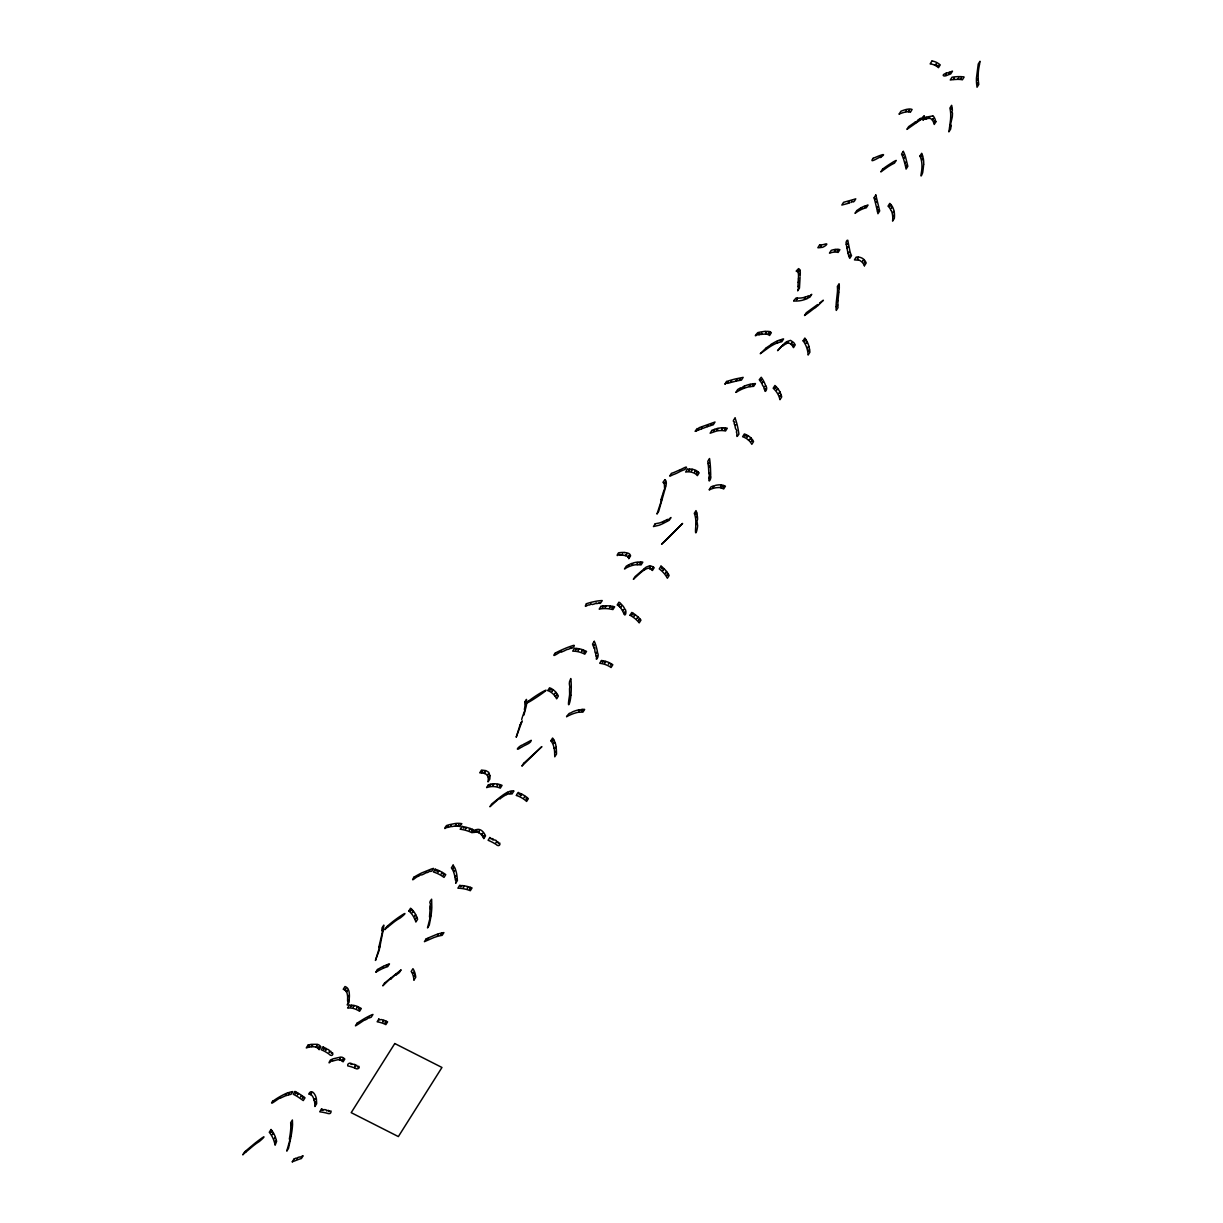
<?xml version="1.0" encoding="UTF-8"?>
<svg xmlns="http://www.w3.org/2000/svg" width="1223" height="1223" viewBox="0 0 1223 1223"><rect width="100%" height="100%" fill="white"/><g stroke="black" fill="none" stroke-linecap="round" stroke-linejoin="round"><path stroke-width="1.5" d="M526.761 701.712L526.731 702.522M949.537 127.605L950.546 119.655A62.067 56.289 -23.7 0 0 950.653 117.943L950.714 116.2A39.64 35.956 -23.7 0 0 949.919 108.083L951.616 105.331A33.724 30.59 -23.7 0 1 952.06 107.532C949.705 111.874 952.442 106.416 952.274 109.214A39.411 35.742 -23.7 0 1 952.365 110.238C951.035 114.381 952.977 110.406 952.396 115.176A62.067 56.289 -23.7 0 1 952.289 116.888L950.118 126.336L951.204 125.266L950.623 129.103L948.88 131.87L949.491 127.849M695.734 526.242L695.826 522.343A43.187 39.167 -23.7 0 0 695.642 518.705L695.276 516.534A19.171 17.397 -23.7 0 0 694.267 513.385L696.009 510.633A18.07 16.388 -23.7 0 1 696.682 512.468L695.597 514.195L696.82 512.911A23.298 21.143 -23.7 0 1 697.248 514.959L696.223 517.512L697.4 516.289A42.102 38.188 -23.7 0 1 697.553 519.271L696.346 524.422L697.492 523.261M695.688 527.281C694.649 540.719 698.44 525.722 697.446 524.514M798.42 278.768L798.359 279.731M798.42 278.691L798.512 276.138A25.973 23.558 -23.7 0 0 798.512 275.297L799.659 273.463L798.481 274.671A9.387 8.515 -23.7 0 0 798.267 273.233L798.787 270.512L797.518 271.888A3.44 3.119 -23.7 0 0 796.158 271.124L798.573 268.617A3.103 2.813 -23.7 0 1 799.674 269.687L799.934 270.252M800.163 276.016L800.27 273.371A14.63 13.27 -23.7 0 0 800.01 270.237M798.222 281.978L798.329 280.113M800.071 277.346L799.46 288.093L797.717 290.86L799.062 285.815L797.931 286.962L798.16 282.926L799.338 281.061L798.206 282.207M570.896 695.168C570.484 702.965 567.013 710.853 569.184 697.676C569.872 693.38 569.566 694.939 569.536 688.809C570.728 685.476 567.61 684.513 570.789 678.536L570.942 679.82A94.568 85.778 -23.7 0 1 570.881 695.168M979.516 64.467L979.99 61.288L978.247 64.055L976.458 77.997A52.849 47.926 -23.7 0 0 976.581 83.516L977.039 87.23L978.782 84.463L978.553 82.874L977.36 84.112L978.476 82.323L978.217 79.082L977.055 80.29L978.186 78.471A53.292 48.339 -23.7 0 1 978.201 75.23C978.217 70.873 978.935 67.387 979.455 64.758M291.166 1135.984L288.506 1148.366L286.763 1151.118L290.432 1138.078L289.362 1139.133L290.08 1134.745A83.424 75.673 -23.7 0 0 290.768 1128.416L290.784 1128.08A47.468 43.05 -23.7 0 0 290.829 1126.016L291.991 1124.197L290.829 1125.389A28.557 25.897 -23.7 0 0 290.646 1122.76L292.389 1119.993L292.557 1124.503A96.265 87.322 -23.7 0 1 291.105 1135.968M378.916 946.847L382.875 930.091L381.821 930.779A51.442 46.657 -23.7 0 0 382.05 927.86L383.793 925.092A52.91 47.987 -23.7 0 1 383.533 928.288L379.176 950.317L375.446 960.437L379.849 946.312L378.824 947.259M522.466 716.8L525.233 709.187L524.361 709.462A33.464 30.346 -23.7 0 0 525.019 705.243L526.165 703.393L525.003 704.081A8.118 7.369 -23.7 0 0 524.698 702.17M522.267 717.488L521.671 719.521M523.918 715.058L526.043 706.94A36.812 33.388 -23.7 0 0 526.777 702.522M662.774 493.725L665.48 486.219L664.395 487.289A12.887 11.695 -23.7 0 0 664.548 485.776M664.425 491.294L665.74 486.509A21.724 19.706 -23.7 0 0 666.352 482.764M661.001 499.733L662.377 495.07M664.12 492.303L658.708 511.29L656.965 514.057L661.949 498.908L660.97 499.81M522.206 720.836L516.198 737.255L520.05 724.949M520.081 724.842L521.64 721.967L520.677 722.854M272.76 1101.052C267.791 1107.625 280.403 1096.557 280.22 1098.269A49.807 45.175 -23.7 0 1 284.913 1096.098C287.481 1092.338 284.179 1097.138 287.313 1095.227A25.362 23.008 -23.7 0 1 288.399 1094.906L289.484 1093.179L288.888 1094.784A17.733 16.082 -23.7 0 1 290.982 1094.356L292.74 1091.589A17.733 16.082 -23.7 0 0 290.692 1092.001L290.539 1092.032A25.607 23.222 -23.7 0 0 288.704 1092.582L288.093 1092.796M524.682 702.17L526.425 699.418A8.576 7.781 -23.7 0 1 526.731 701.712M697.553 430.389L698.669 428.616L698.104 430.175L701.161 428.983L702.277 427.224L701.696 428.784L707.001 426.827L708.117 425.069L707.536 426.644L710.471 425.65L711.572 423.907L710.976 425.482L713.269 424.778L715.012 422.011L698.883 427.79M931.88 61.15L930.137 63.917A12.75 11.573 -23.7 0 1 934.8 65.247M899.18 114.014L900.923 111.247A35.482 32.18 -23.7 0 1 906.61 109.351L908.689 109.061A6.788 6.146 -23.7 0 1 912.098 109.474L910.325 112.317A5.305 4.816 -23.7 0 0 908.781 111.859L909.423 110.162L908.399 111.813A8.882 8.057 -23.7 0 0 906.946 111.828C904.806 112.684 908.337 108.236 905.54 112.012A31.676 28.725 -23.7 0 0 899.211 114.075M346.292 991.685L347.546 990.34L346.491 992.021M484.339 773.44L485.011 771.713L484.002 773.333A12.964 11.756 -23.7 0 0 481.923 772.951L482.581 771.27L481.541 772.905A19.66 17.841 -23.7 0 0 479.752 772.844L481.495 770.077L485.99 770.643L488.772 772.355L489.919 775.703M678.123 472.613C679.698 471.574 682.189 470.442 684.788 469.556C689.94 464.083 681.945 469.235 679.56 469.999M934.999 65.323L936.298 63.886L935.305 65.476A18.192 16.495 -23.7 0 1 935.824 65.782C937.353 67.8 939.157 62.77 937.246 66.715A27.028 24.521 -23.7 0 1 938.469 67.678L940.212 64.911A26.371 23.925 -23.7 0 0 938.729 63.764L938.484 63.596A15.012 13.606 -23.7 0 0 931.911 60.997M484.339 773.456A7.048 6.39 -23.7 0 1 487.258 775.199L488.466 773.991L487.411 775.672A8.24 7.476 -23.7 0 1 488.115 778.042L489.322 776.957L488.206 779.54A26.493 24.032 -23.7 0 1 488.038 781.894L489.796 779.127A26.019 23.604 -23.7 0 0 489.949 776.636L489.919 775.825M628.026 557.031L629.05 555.395L627.781 556.771A5.014 4.54 -23.7 0 0 626.054 555.854L626.742 554.111L625.32 555.609M461.637 823.767L459.894 826.534A12.077 10.961 -23.7 0 0 458.243 826.228L458.9 824.547L457.861 826.198A18.131 16.449 -23.7 0 0 455.583 826.136L456.225 824.485L454.88 826.182A26.707 24.231 -23.7 0 0 452.999 826.366C449.636 827.925 452.418 823.369 450.263 826.84A44.089 39.992 -23.7 0 0 447.526 827.497C451.486 822.987 440.586 833.215 446.502 825.556A52.665 47.773 -23.7 0 1 449.911 824.562L454.742 823.599A19.002 17.229 -23.7 0 1 461.667 823.645M628.805 558.697L630.548 555.93M408.818 910.997L410.561 908.23A22.962 20.822 -23.7 0 1 411.738 909.285L410.699 910.906L411.983 909.53A24.261 21.999 -23.7 0 1 413.343 911.043L412.304 912.694L413.573 911.334A26.768 24.277 -23.7 0 1 415.637 914.514L414.582 916.18L415.82 914.865L416.798 916.975L415.728 918.687L416.951 917.388A35.161 31.89 -23.7 0 1 417.609 919.268L415.866 922.02A34.672 31.462 -23.7 0 0 415.071 919.788L414.582 918.656M460.352 829.27C463.624 821.673 463.104 831.548 464.144 826.824A37.714 34.213 -23.7 0 1 465.673 827.145L465.52 828.965L466.529 827.36L469.953 828.384L469.28 830.111L470.289 828.506L472.154 829.225L471.466 830.952L472.475 829.347L473.913 829.989L472.17 832.756L469.479 831.609A41.613 37.745 -23.7 0 0 460.368 829.225M547.812 690.582L549.555 687.815A15.975 14.477 -23.7 0 1 551.007 688.442L550.014 690.032L551.313 688.595A16.556 15.012 -23.7 0 1 552.995 689.619L551.97 691.224L553.27 689.818A18.284 16.587 -23.7 0 1 555.838 692.203L554.799 693.854L556.068 692.478L557.306 694.19L556.251 695.856L557.505 694.511A23.833 21.617 -23.7 0 1 558.361 696.07L556.618 698.837A22.687 20.577 -23.7 0 0 554.967 696.07L554.661 695.673M735.94 392.293L737.683 389.526A52.36 47.498 -23.7 0 1 740.542 387.905L740.007 389.403L743.446 386.499A36.736 33.327 -23.7 0 1 744.41 386.086L743.844 387.645L744.96 385.872A31.508 28.572 -23.7 0 1 750.005 384.312L749.409 385.918L750.479 384.205L753.062 383.793L752.435 385.428L753.506 383.732A27.67 25.102 -23.7 0 1 755.432 383.594L753.689 386.361A27.701 25.133 -23.7 0 0 751.35 386.544L750.051 386.728M793.727 300.659L796.127 297.969A28.924 26.233 -23.7 0 0 797.213 298.06L796.555 299.727L797.595 298.076A22.289 20.21 -23.7 0 0 799.001 298.106A20.715 18.788 -23.7 0 0 804.963 297.174L804.367 298.764L805.468 297.021A27.258 24.735 -23.7 0 0 807.532 296.287L808.495 295.89L807.929 297.418L811.736 294.315L809.993 297.082L807.042 298.534M602.985 606.027L602.358 607.663L603.428 605.981M766.133 347.989L760.263 353.722L768.487 347.775A39.274 35.62 -23.7 0 1 777.66 342.746M771.086 344.427C770.077 345.528 769.787 345.329 766.255 347.882M946.22 73.181L945.624 74.786L946.709 73.059L949.552 72.218L948.972 73.793L950.072 72.05A37.959 34.427 -23.7 0 0 952.488 71.133L950.745 73.9A38.112 34.565 -23.7 0 1 947.856 74.97C943.667 77.37 940.579 75.092 946.189 73.197M834.438 251.082L835.508 249.385A12.994 11.787 -23.7 0 1 837.847 249.354L837.189 251.021L838.229 249.385A11.053 10.013 -23.7 0 1 839.88 249.675L838.137 252.442A11.71 10.625 -23.7 0 0 834.957 252.091A15.318 13.896 -23.7 0 0 830.998 252.687A19.278 17.489 -23.7 0 0 829.484 253.13L831.227 250.379A17.841 16.189 -23.7 0 1 835.064 249.431L834.759 251.25M874.063 197.759L875.806 194.992M310.275 1094.539L311.59 1093.102L310.596 1094.677M846.331 244.554L847.524 243.301L846.423 245.059L846.943 247.902L848.135 246.649L847.035 248.407L848.013 253.283L849.221 252.014L848.135 253.757L848.869 256.264L850.092 254.965L849.007 256.677A15.119 13.713 -23.7 0 0 849.786 258.359L851.529 255.592A20.027 18.162 -23.7 0 1 850.337 252.626L850.275 252.458A37.118 33.663 -23.7 0 1 850 251.51L848.303 243.025M925.872 119.059L926.468 117.484L922.922 120.175L924.68 117.408L932.583 115.971M620.229 607.388L621.498 606.027L620.458 607.663A24.292 22.029 -23.7 0 1 622.431 610.659M786.664 343.48L787.765 341.706L787.184 343.281A3.868 3.501 -23.7 0 1 790.654 343.953M928.609 118.386L929.679 116.705L929.037 118.356M478.59 832.618L479.263 830.891L478.254 832.496A5.87 5.335 -23.7 0 0 476.45 832.144L476.802 830.478L475.747 832.16A8.882 8.057 -23.7 0 0 473.653 832.573L475.395 829.805L477.841 829.377A6.008 5.458 -23.7 0 1 480.211 829.805A8.041 7.292 -23.7 0 1 481.801 830.738L482.703 831.533A13.866 12.582 -23.7 0 1 483.956 833.046A21.066 19.109 -23.7 0 1 485.546 835.89L483.819 838.657A24.124 21.876 -23.7 0 0 482.993 837.036L484.048 835.37L482.81 836.7A16.602 15.058 -23.7 0 0 481.587 834.973L482.611 833.337L481.342 834.697A8.699 7.888 -23.7 0 0 478.606 832.603M499.962 798.726L500.421 797.35L489.934 806.752L491.677 803.985L501.72 795.944A43.34 39.304 -23.7 0 1 507.438 792.229M644.2 570.01L644.704 568.588L643.497 570.499A26.6 24.124 -23.7 0 0 642.839 570.973L642.35 571.34A50.8 46.077 -23.7 0 0 640.286 573.037L633.361 579.32L635.119 576.553L646.172 567.105L649.948 565.683L653.189 566.861M314.128 1099.859L315.335 1098.575L314.235 1100.318A25.928 23.512 -23.7 0 1 314.601 1102.275C314.586 1104.614 317.078 1099.477 314.77 1103.788A45.939 41.674 -23.7 0 1 314.907 1106.494L316.65 1103.727A44.166 40.053 -23.7 0 0 316.467 1100.517C316.925 1096.45 311.773 1087.323 308.716 1094.111A6.39 5.809 -23.7 0 1 310.061 1094.447M506.628 794.614L507.759 792.825L507.178 794.384A8.209 7.445 -23.7 0 1 509.899 793.696M622.538 610.827L623.776 609.497L622.721 611.179L623.715 613.273L624.953 611.959L623.883 613.656M649.214 568.527L650.239 566.906L649.566 568.619M708.881 473.821L710.043 472.705L708.958 476.955M790.761 344.091L792.045 342.7L791.205 344.489A11.145 10.105 -23.7 0 1 791.709 345.054C792.703 347.24 794.522 342.027 792.565 346.17A25.072 22.733 -23.7 0 1 793.482 347.638L795.225 344.871A23.956 21.724 -23.7 0 0 794.14 343.159L794.079 343.067A16.541 15.012 -23.7 0 0 793.666 342.532L790.517 340.361L786.695 341.676A29.688 26.937 -23.7 0 0 784.463 343.403L777.568 350.665L783.01 344.962L783.041 345.88A24.032 21.8 -23.7 0 1 785.472 344.076L786.603 343.51M509.899 793.727L510.954 792.061L510.312 793.727A5.381 4.877 -23.7 0 1 511.963 794.017L513.721 791.25M708.988 478.071L710.135 476.878L708.988 478.697C708.193 484.17 711.679 478.407 710.731 475.823M817.392 306.163L823.385 300.231L819.517 303.121M960.361 79.464L961.4 77.829L960.743 79.51A13.82 12.536 -23.7 0 1 962.394 79.801L964.137 77.034A21.112 19.155 -23.7 0 0 959.413 76.621L957.38 76.652A52.268 47.422 -23.7 0 0 952.029 77.217L950.286 79.984L953.053 79.617L954.123 77.936L953.497 79.587L957.716 79.357L958.756 77.691L958.113 79.357L959.948 79.434M935.992 121.673L934.25 124.44A27.41 24.873 -23.7 0 0 933.608 122.529L934.678 120.832L933.455 122.132A12.918 11.726 -23.7 0 0 932.4 120.144L933.424 118.493L932.171 119.854A5.182 4.693 -23.7 0 0 931.131 118.891A3.654 3.317 -23.7 0 0 929.281 118.371M516.412 795.409C520.035 787.505 518.491 798.359 519.958 793.33A34.213 31.034 -23.7 0 1 521.762 794.155L520.769 795.73L522.068 794.308A31.492 28.557 -23.7 0 1 525.049 796.035L524.04 797.641L525.645 796.448L526.914 797.411L526.196 799.185L527.174 797.625A26.371 23.925 -23.7 0 1 528.351 798.68L526.609 801.447A26.57 24.108 -23.7 0 0 525.187 800.194L524.392 799.567A32.073 29.092 -23.7 0 0 516.396 795.439M550.839 740.802L552.582 738.05A16.465 14.921 -23.7 0 1 553.576 739.395L552.521 741.062L553.774 739.716A17.688 16.052 -23.7 0 1 554.508 741.107L553.729 743.462L554.967 742.162A26.294 23.849 -23.7 0 1 556.083 746.81L554.982 748.583L556.175 747.345L556.434 750.601L555.288 752.405L556.45 751.212L556.511 754.041L554.768 756.808L554.6 751.931A41.49 37.638 -23.7 0 0 554.248 748.797L554.126 748.231M630.044 615.23L631.787 612.463L633.132 613.243L632.123 614.848L633.422 613.426L635.043 614.527L634.034 616.132L635.333 614.726L638.009 616.927L636.984 618.548L638.268 617.172L639.675 618.593L638.651 620.244L639.919 618.869A30.178 27.38 -23.7 0 1 640.959 620.122L639.216 622.889A30.239 27.426 -23.7 0 0 638.054 621.498L636.984 620.382A33.373 30.269 -23.7 0 0 635.486 618.991L635.089 618.655A38.968 35.345 -23.7 0 0 630.044 615.23M709.233 489.674L710.976 486.907A27.533 24.98 -23.7 0 1 713.391 485.974L712.795 487.564L715.027 485.5A15.914 14.431 -23.7 0 1 721.249 484.92L720.592 486.632L721.616 484.996A12.062 10.946 -23.7 0 1 723.649 485.455L722.976 487.167L723.985 485.562A11.19 10.151 -23.7 0 1 725.422 486.204L723.664 488.971A11.466 10.396 -23.7 0 0 720.913 487.946M803.098 340.82L804.841 338.052A31.462 28.542 -23.7 0 1 805.804 339.444L804.749 341.11L806.018 339.765A30.499 27.67 -23.7 0 1 807.088 341.676L806.049 343.388L807.287 342.058A30.499 27.67 -23.7 0 1 808.831 346.063L807.746 347.791L808.953 346.522L809.55 349.243L808.434 351.016L809.626 349.778A34.718 31.492 -23.7 0 1 809.871 352.285L808.128 355.052A34.427 31.232 -23.7 0 0 807.822 352.102L807.562 350.726A30.865 27.991 -23.7 0 0 803.114 340.804M919.941 156.04L921.683 153.272A24.078 21.831 -23.7 0 1 922.402 155.031L921.316 156.743L922.539 155.459A25.79 23.39 -23.7 0 1 923.029 157.125L922.111 159.8L923.319 158.547A30.101 27.303 -23.7 0 1 923.61 160.916L923.64 161.268A36.445 33.052 -23.7 0 1 923.686 164.234M566.57 716.556C570.759 711.251 568.313 714.66 572.624 711.817A30.774 27.915 -23.7 0 1 579.473 709.722L578.861 711.373L581.2 709.493A20.929 18.987 -23.7 0 1 582.408 709.401L581.781 711.052L582.836 709.371A18.605 16.877 -23.7 0 1 584.655 709.401L582.912 712.168A19.767 17.932 -23.7 0 0 579.457 712.26L578.724 712.352M292.236 1161.85L293.979 1159.083M750.876 437.941L749.852 439.577L751.136 438.201A18.36 16.648 -23.7 0 1 752.451 439.791L751.396 441.442L752.665 440.097A19.247 17.458 -23.7 0 1 753.567 441.564L751.824 444.331A18.467 16.755 -23.7 0 0 747.849 439.546M779.907 391.941L778.837 393.623L780.075 392.293L781.008 394.509L779.922 396.221L781.145 394.922A28.679 26.019 -23.7 0 1 781.711 396.925L779.968 399.692A27.854 25.255 -23.7 0 0 778.837 396.176A26.126 23.696 -23.7 0 0 777.201 392.996A26.524 24.063 -23.7 0 0 773.181 388.257L774.923 385.49A27.487 24.919 -23.7 0 1 776.07 386.59L775.046 388.226L776.315 386.85A26.463 24.001 -23.7 0 1 777.645 388.41L776.605 390.045L777.874 388.7A25.897 23.497 -23.7 0 1 779.815 391.773M923.686 164.432C923.503 165.961 923.12 169.966 922.646 172.795C919.772 180.117 921.439 173.039 921.745 169.982A41.506 37.653 -23.7 0 0 921.913 164.035L921.882 163.851A26.845 24.353 -23.7 0 0 919.971 156.024M414.001 979.99L415.744 977.238A33.724 30.59 -23.7 0 0 415.392 974.899L414.184 976.153L415.209 974.089A23.68 21.479 -23.7 0 0 414.551 971.903L413.328 973.202L414.398 971.49A18.269 16.572 -23.7 0 0 412.946 968.692L411.203 971.459A17.489 15.868 -23.7 0 1 411.784 972.407M864.432 265.773L866.174 263.021A13.988 12.689 -23.7 0 0 865.517 261.63L864.264 262.96L865.318 261.294A11.16 10.12 -23.7 0 0 864.034 259.643L862.765 261.034L863.79 259.398A9.448 8.561 -23.7 0 0 858.439 257.09L857.399 258.756L858.057 257.075A11.894 10.793 -23.7 0 0 856.176 257.12L854.434 259.887L858.47 260.178M668.278 537.982L682.617 523.429L661.582 544.204L668.217 538.044M816.49 306.835L815.68 307.447M817.591 304.558L806.278 312.752L804.535 315.519C810.65 311.468 812.393 309.45 815.359 307.676M915.293 122.025L908.658 126.626L906.916 129.393L916.486 122.667M915.415 121.933L915.064 123.233L918.228 119.9M918.412 119.762L920.506 118.279L920.017 119.701L924.328 115.772L922.585 118.539L916.669 122.529M523.337 744.425C525.691 743.263 527.556 742.223 531.195 740.312C531.179 743.431 524.774 744.899 521.594 747.192M520.906 747.559C514.027 752.099 518.674 746.183 522.313 744.99M678.918 470.289L674.255 472.338A27.303 24.766 -23.7 0 1 671.412 473.332L669.669 476.083A24.445 22.167 -23.7 0 0 671.947 475.319C672.283 474.799 673.277 474.799 677.175 473.056M294.086 1159.037C298.381 1156.331 295.125 1160.734 297.938 1157.478C301.775 1155.995 298.427 1158.533 302.295 1156.025A40.94 37.133 -23.7 0 1 303.136 1155.781L301.393 1158.548A43.095 39.09 -23.7 0 0 299.207 1159.19L292.343 1161.804M697.431 430.435L696.56 430.771M696.284 430.893L695.123 431.337L697.156 428.463M853.226 199.609L855.764 198.829C852.523 205.311 852.385 199.166 851.055 202.514M852.798 199.746L843.58 202.299L841.837 205.051L847.875 203.461L848.961 201.734L848.365 203.324L849.618 202.942M637.198 564.797L637.764 564.781A24.598 22.32 -23.7 0 1 638.268 564.766L638.956 564.781A26.463 24.001 -23.7 0 1 641.081 564.919L642.824 562.152A26.677 24.2 -23.7 0 0 641.066 562.03L640.026 563.681L640.669 562.014L638.314 562.06L637.259 563.742L637.382 562.137A21.662 19.644 -23.7 0 0 633.285 562.947L632.184 564.674L632.169 563.299A22.656 20.546 -23.7 0 0 629.707 564.307L628.561 566.111L628.714 564.797A32.18 29.184 -23.7 0 0 626.252 566.218L624.51 568.985A24.307 22.045 -23.7 0 1 637.198 564.583M355.022 1068.122C356.826 1069.911 360.586 1068.291 358.736 1066.181C356.443 1069.651 358.049 1062.221 354.838 1066.594C357.804 1062.237 347.913 1065.753 351.781 1063.689C349.885 1062.359 347.087 1063.658 347.729 1065.875A49.44 44.854 -23.7 0 1 355.022 1068.122M770.093 331.846L770.49 332.044A3.119 2.828 -23.7 0 1 771.316 332.732L769.557 335.499A3.363 3.058 -23.7 0 0 768.304 334.598L768.977 332.87L767.968 334.475A8.744 7.934 -23.7 0 0 765.934 334.154L766.515 332.473L765.032 334.124A27.93 25.331 -23.7 0 0 761.21 334.429C763.29 330.944 760.538 335.515 758.489 334.857C762.846 330.286 750.28 340.606 757.801 332.61A49.21 44.639 -23.7 0 1 765.139 331.372M664.853 479.752L662.927 482.397A3.547 3.21 -23.7 0 1 664.074 483.498L665.312 482.168L664.242 483.865A5.794 5.259 -23.7 0 1 664.517 485.776M891.322 210.799L889.687 207.986A15.165 13.759 -23.7 0 0 888.02 206.167L889.763 203.4A14.997 13.606 -23.7 0 1 890.879 204.547L889.84 206.183L891.108 204.822A16.113 14.615 -23.7 0 1 892.316 206.58L891.261 208.246L892.515 206.916A19.232 17.443 -23.7 0 1 893.998 210.998L892.912 212.741L894.12 211.472A24.139 21.892 -23.7 0 1 894.472 214.575L893.325 216.395L894.487 215.202A28.741 26.065 -23.7 0 1 894.319 218.382L892.576 221.134A24.873 22.564 -23.7 0 0 891.429 210.753M623.929 613.763C625.503 617.905 627.124 610.308 624.693 608.855A29.612 26.86 -23.7 0 0 623.302 606.394L620 602.817A7.17 6.512 -23.7 0 0 618.93 602.205L617.187 604.972A7.17 6.512 -23.7 0 1 618.257 605.584L619.816 604.376L618.792 605.981A13.468 12.215 -23.7 0 1 620.214 607.388M765.888 385.994C768.594 389.571 763.228 394.662 765.491 388.471C764.467 391.284 764.36 388.914 763.764 387.752C765.781 384.817 762.77 388.287 762.174 384.175A38.219 34.657 -23.7 0 0 761.822 383.518L762.877 381.836L761.623 383.166L760.492 381.316L761.532 379.65L760.278 381.01A18.635 16.908 -23.7 0 0 759.254 379.711L761.256 377.265A39.855 36.14 -23.7 0 1 765.766 386.04M875.821 195.023L879.689 210.952L877.946 213.719L877.441 211.579L878.542 209.836L877.334 211.105L876.769 208.583L877.824 206.656L876.616 207.925L875.515 203.217L876.616 201.489L875.408 202.758L874.735 200.159L875.821 198.416L874.613 199.701L874.124 197.958M846.301 244.447C845.078 242.078 848.196 237.568 848.105 241.955M708.881 473.622L708.56 467.966L709.692 466.177L708.514 467.4L708.193 464.236L709.309 462.462L708.117 463.685L707.796 461.3L709.539 458.533A120.328 109.137 -23.7 0 1 710.487 468.119L710.716 474.83M411.891 972.361A26.524 24.063 -23.7 0 1 413.955 980.005M550.931 740.741A19.981 18.131 -23.7 0 1 554.065 748.247M566.646 716.693A38.57 34.978 -23.7 0 1 578.693 712.138M709.34 489.888A18.926 17.168 -23.7 0 1 720.974 487.641M750.754 437.819A18.055 16.373 -23.7 0 0 748.186 435.785L746.886 437.192L747.88 435.602A18.574 16.847 -23.7 0 0 746.152 434.685L744.838 436.107L745.831 434.532A19.385 17.581 -23.7 0 0 744.348 433.966L742.606 436.733A18.635 16.908 -23.7 0 1 747.849 439.546M858.622 259.903A11.542 10.472 -23.7 0 1 864.371 265.804M310.825 1094.432A10.166 9.234 -23.7 0 1 313.898 1099.829M342.654 1057.528A7.002 6.344 -23.7 0 1 344.794 1059.087L343.067 1061.854A7.567 6.864 -23.7 0 0 341.874 1060.815L342.883 1059.225L341.584 1060.647A6.528 5.916 -23.7 0 0 340.911 1060.31M342.44 1057.452A6.482 5.87 -23.7 0 0 340.789 1057.069L333.206 1058.782A55.891 50.693 -23.7 0 0 330.455 1060.02C325.975 1067.343 333.573 1057.773 332.534 1061.121A30.346 27.518 -23.7 0 1 333.145 1060.891L337.319 1059.837A8.011 7.262 -23.7 0 1 339.352 1059.867L340.376 1058.231L339.719 1059.928A6.36 5.779 -23.7 0 1 340.682 1060.219M507.576 792.428A8.286 7.506 -23.7 0 1 513.782 790.929M500.039 798.772A39.977 36.262 -23.7 0 1 506.429 794.598M933.149 115.91A14.324 12.979 -23.7 0 1 935.717 121.719M926.086 119.028A11.664 10.579 -23.7 0 1 928.609 118.356M408.864 910.952A26.447 23.986 -23.7 0 1 414.551 918.672M547.858 690.521A18.009 16.327 -23.7 0 1 554.63 695.688M736.032 392.4A37.47 33.984 -23.7 0 1 750.02 386.529M777.706 342.868A28.221 25.591 -23.7 0 1 781.833 341.721L783.576 338.954A28.251 25.622 -23.7 0 0 781.405 339.49C778.562 343.434 782.277 338.557 779.632 340.04A28.649 25.989 -23.7 0 0 777.92 340.697L776.804 342.471L777.369 340.927A37.286 33.816 -23.7 0 0 771.101 344.458M807.088 298.641A25.224 22.87 -23.7 0 1 793.681 300.965M272.882 1101.189A69.023 62.618 -23.7 0 1 288.017 1092.628M346.185 991.517A6.191 5.611 -23.7 0 0 344.932 990.171L345.941 988.566L344.641 989.988A7.216 6.543 -23.7 0 0 343.235 989.3L344.993 986.533A7.644 6.925 -23.7 0 1 345.819 986.885L346.14 987.068A6.207 5.641 -23.7 0 1 347.944 988.75L348.784 990.645A16.358 14.829 -23.7 0 1 349.197 992.602L349.243 993.061A36.904 33.48 -23.7 0 1 349.381 996.653L349.029 1002.31L347.286 1005.077L348.723 999.894L347.592 1001.056L347.622 997.341L348.754 995.537L347.577 996.577A16.939 15.364 -23.7 0 0 346.613 991.975M630.472 555.624A4.097 3.715 -23.7 0 0 629.662 554.126A4.342 3.944 -23.7 0 0 628.714 553.453A11.022 9.998 -23.7 0 0 624.77 552.582M624.785 552.475A30.514 27.67 -23.7 0 0 618.548 552.811C614.129 559.201 621.681 551.802 619.786 555.257C621.773 556.129 623.898 551.634 621.957 555.227A16.159 14.661 -23.7 0 1 625.32 555.594M628.026 557.015A4.143 3.761 -23.7 0 1 628.729 558.391M664.976 479.63A4.418 4.005 -23.7 0 1 666.229 482.764M765.139 331.525A13.652 12.383 -23.7 0 1 770.138 331.693M653.235 566.891A11.833 10.732 -23.7 0 1 654.167 567.732L652.425 570.499A12.031 10.915 -23.7 0 0 651.584 569.735L652.593 568.114L651.309 569.521A6.253 5.672 -23.7 0 0 649.566 568.588M644.276 570.101A8.53 7.735 -23.7 0 1 648.847 568.175M430.129 907.023L430.114 908.842L431.26 907.68L430.083 909.515L429.502 916.914L430.603 915.813L427.515 927.936L429.258 925.169L430.786 917.342A102.564 93.024 -23.7 0 0 431.811 907.542L431.627 899.195C427.347 904.087 432.392 903.354 430.099 905.203A68.992 62.572 -23.7 0 1 430.129 906.564L430.129 907.023M836.089 306.652L836.089 307.202A38.846 35.238 -23.7 0 0 836.272 310.413L838.015 307.646A37.745 34.244 -23.7 0 1 837.847 305.016L836.685 306.209L837.831 304.389L837.969 300.506L836.853 301.638L838.03 299.757L838.947 291.854L837.831 292.97L839.161 289.805A42.958 38.953 -23.7 0 0 839.299 286.977L838.152 288.169L839.299 286.335A24.353 22.09 -23.7 0 0 839.1 283.751L837.358 286.503A33.388 30.285 -23.7 0 1 837.373 292.557L836.41 301.271A68.824 62.419 -23.7 0 0 836.104 305.551L836.089 306.652M308.028 1045.13L306.285 1047.897A30.147 27.349 -23.7 0 1 308.502 1047.301L309.572 1045.589L308.976 1047.194A20.134 18.253 -23.7 0 1 311.529 1046.796L312.599 1045.13L311.957 1046.766A10.671 9.692 -23.7 0 1 315.809 1047.117L317.124 1045.696L316.13 1047.27A6.986 6.329 -23.7 0 1 317.032 1047.668A6.451 5.855 -23.7 0 1 317.842 1048.218L319.127 1046.827L318.102 1048.447A6.91 6.268 -23.7 0 1 319.142 1049.716L320.885 1046.949A6.727 6.1 -23.7 0 0 318.806 1044.901A7.185 6.512 -23.7 0 0 317.307 1044.32L311.238 1044.335A28.817 26.142 -23.7 0 0 308.028 1045.145M413.94 877.181C409.766 883.786 416.753 875.744 418.77 876.28C420.299 873.834 420.376 876.234 424.488 873.65C427.133 872.381 425.573 871.968 426.949 872.687C430.175 871.724 429.349 870.256 430.618 871.479A40.787 36.996 -23.7 0 1 431.75 871.158L433.492 868.406A42.744 38.769 -23.7 0 0 431.306 869.033L421.752 872.901A88.698 80.458 -23.7 0 0 413.955 877.181M555.318 653.021C549.387 660.16 563.375 649.016 561.418 652.012C566.096 650.376 566.325 649.352 568.252 649.321C570.575 648.909 571.141 645.958 570.713 648.511C571.279 648.328 571.86 648.159 572.425 647.991C577.088 643.42 572.074 645.989 569.994 646.554A84.479 76.636 -23.7 0 0 565.836 648.129A107.135 97.167 -23.7 0 0 555.318 653.036M586.413 603.703C583.34 609.421 587.529 603.979 589.883 604.957C591.978 601.915 590.128 605.813 594.118 604.04C596.931 603.459 595.677 601.961 596.625 603.642C599.591 603.52 598.888 601.212 599.576 603.367A28.404 25.759 -23.7 0 1 600.386 603.336L602.205 600.569A30.285 27.472 -23.7 0 0 600.294 600.676L598.842 600.814A44.181 40.084 -23.7 0 0 596.212 601.212L591.657 602.19A76.927 69.772 -23.7 0 0 586.413 603.719M726.554 381.484L724.811 384.251L728.205 381.79L727.609 383.38L730.452 382.554L731.537 380.827L730.941 382.417L735.787 381.194L736.873 379.482L736.261 381.087L738.906 380.552L739.991 378.84L739.38 380.46L741.413 380.139L743.156 377.372L735.13 379.008A130.54 118.402 -23.7 0 0 727.624 381.163L726.554 381.484M528.856 700.825C517.956 710.425 560.424 681.731 540.841 692.768A119.472 108.373 -23.7 0 0 531.837 698.654L528.856 700.825M244.753 1151.791C238.959 1160.413 248.422 1147.602 245.196 1152.632C251.632 1147.327 253.314 1145.477 258.053 1142.313C259.75 1141.655 270.283 1131.565 258.466 1140.539A157.125 142.51 -23.7 0 0 254.858 1143.306L244.753 1151.791M386.758 926.667C381.056 935.198 390.229 922.646 387.11 927.615C393.317 922.677 394.708 921.164 399.187 918.549C399.875 918.718 411.524 908.643 399.692 916.593A114.58 103.924 -23.7 0 0 386.774 926.682M873.13 158.302C867.749 165.151 882.624 154.648 880.422 157.538C889.518 151.056 876.142 157.11 873.13 158.302M819.593 244.967L817.851 247.734A13.071 11.863 -23.7 0 0 820.037 247.596L821.107 245.915L820.48 247.535A22.029 19.981 -23.7 0 0 821.306 247.398C822.88 248.238 831.288 241.879 823.736 244.493A26.218 23.787 -23.7 0 1 822.575 244.722L819.655 244.967M271.017 1129.502L269.274 1132.269A32.761 29.719 -23.7 0 1 274.135 1141.349L274.579 1142.832A44.166 40.053 -23.7 0 1 275.114 1145.217L276.627 1141.365A42.545 38.586 -23.7 0 0 276.367 1140.295L275.16 1141.579L276.26 1139.836L275.481 1137.39L274.258 1138.689L275.343 1136.977A32.746 29.704 -23.7 0 0 273.6 1133.278L272.347 1134.608L273.417 1132.926A31.018 28.144 -23.7 0 0 272.24 1131.122L270.986 1132.467L272.026 1130.816A30.422 27.594 -23.7 0 0 271.017 1129.502M294.988 1091.482L293.245 1094.249L295.156 1095.242A63.764 57.833 -23.7 0 1 298.397 1097.184L303.258 1100.578L305.001 1097.811L303.747 1096.878L302.463 1098.285L303.472 1096.679L301.974 1095.625L300.568 1096.955L301.577 1095.365L298.687 1093.5L297.388 1094.921L298.381 1093.331L296.715 1092.368L295.385 1093.775L296.379 1092.2L294.988 1091.482M323.04 1047.01L321.297 1049.777A41.001 37.194 -23.7 0 1 329.14 1054.15C330.714 1056.366 333.818 1055.678 332.549 1052.667C330.149 1055.556 332.396 1048.57 329.094 1052.376C331.479 1050.74 326.082 1047.331 325.563 1050.251C328.376 1048.753 323.759 1046.429 323.805 1049.365C323.973 1048.432 324.936 1047.27 323.04 1047.01M349.365 1005.275L347.622 1008.042A16.159 14.661 -23.7 0 1 352.606 1008.287L353.401 1008.471A19.858 18.009 -23.7 0 1 357.07 1009.862L357.972 1010.32A25.973 23.558 -23.7 0 1 359.562 1011.299L361.305 1008.532A26.356 23.894 -23.7 0 0 359.99 1007.721L358.996 1009.296L358.935 1007.14L357.926 1006.667L356.612 1008.104L357.605 1006.529A18.269 16.572 -23.7 0 0 354.196 1005.489L353.157 1007.125L353.829 1005.428A16.098 14.6 -23.7 0 0 351.658 1005.199L350.604 1006.85L351.246 1005.184A16.342 14.814 -23.7 0 0 349.365 1005.275M435.174 869.201L433.431 871.968A37.164 33.709 -23.7 0 1 441.641 875.775L444.01 877.38L445.753 874.628L444.499 873.711L443.2 875.133L444.209 873.528L442.665 872.549L441.243 873.895L442.252 872.305L439.179 870.715L437.88 872.152L438.874 870.577A34.81 31.569 -23.7 0 0 437.024 869.828C434.318 873.405 438.14 869.064 435.174 869.201M488.374 784.86L486.632 787.612A17.504 15.884 -23.7 0 1 494.26 786.588A20.76 18.834 -23.7 0 1 500.314 788.132L502.057 785.349A23.451 21.265 -23.7 0 0 500.574 784.799L499.565 786.404L500.238 784.677L498.25 784.172L497.226 785.793L497.501 784.035A17.856 16.205 -23.7 0 0 494 783.79L492.945 785.472L493.588 783.805A16.893 15.333 -23.7 0 0 491.08 784.126L489.995 785.839L490.606 784.218A18.742 17 -23.7 0 0 488.374 784.86M574.443 648.373L572.7 651.14A25.041 22.717 -23.7 0 1 581.705 652.792L583.096 653.357A27.869 25.27 -23.7 0 1 584.777 654.198L586.52 651.431A27.976 25.377 -23.7 0 0 585.129 650.728L584.12 652.318L584.242 650.33L583.035 649.856L581.644 651.278L582.637 649.719A25.224 22.87 -23.7 0 0 579.136 648.786L578.112 650.422L578.769 648.725A24.124 21.876 -23.7 0 0 576.629 648.45L575.59 650.101L576.247 648.435A23.864 21.647 -23.7 0 0 574.443 648.373M600.952 606.333L599.209 609.1A30.101 27.303 -23.7 0 1 606.516 608.611A32.257 29.26 -23.7 0 1 609.39 608.886L612.922 609.558L614.665 606.791L613.059 606.44L612.035 608.06L612.692 606.363L610.583 606.042L609.543 607.693L610.201 605.996A31.278 28.374 -23.7 0 0 606.241 605.813L605.202 607.479L605.828 605.828A29.994 27.212 -23.7 0 0 600.952 606.333M687.402 469.265L685.66 472.032A13.805 12.52 -23.7 0 1 695.214 473.683A13.743 12.459 -23.7 0 1 697.37 475.64L699.128 472.873A14.233 12.903 -23.7 0 0 697.966 471.803L696.682 473.194L697.691 471.574A13.101 11.894 -23.7 0 0 696.055 470.519L694.74 471.94L695.749 470.366A12.842 11.649 -23.7 0 0 692.356 469.265L691.331 470.901L691.989 469.204A14.126 12.811 -23.7 0 0 689.772 469.066L688.717 470.733L689.359 469.066A16.067 14.569 -23.7 0 0 687.402 469.265M711.878 430.45L710.135 433.217L716.51 431.046A21.188 19.216 -23.7 0 1 722.396 430.572A20.302 18.421 -23.7 0 1 725.529 431L727.272 428.233A20.271 18.376 -23.7 0 0 725.621 427.958C722.701 431.581 726.584 427.515 724.276 427.821A20.546 18.635 -23.7 0 0 723.007 427.79L721.952 429.441L722.594 427.79A21.754 19.721 -23.7 0 0 718.207 428.295L717.121 429.992L717.733 428.386A24.536 22.259 -23.7 0 0 714.905 429.212L713.804 430.955L714.385 429.395A28.098 25.484 -23.7 0 0 711.878 430.45M655.207 523.78L653.464 526.547L659.09 525.248A42.071 38.158 -23.7 0 0 663.279 523.413L669.226 520.279L670.968 517.512L667.024 520.86L667.559 519.362L664.272 521.029L663.034 522.878L663.585 521.334A34.458 31.263 -23.7 0 1 659.472 522.97L655.207 523.78M377.479 969.518L375.736 972.285L378.075 970.924A55.83 50.647 -23.7 0 1 383.655 968.081L383.884 968.02A29.367 26.631 -23.7 0 1 387.706 966.659L389.464 963.892A26.233 23.787 -23.7 0 0 387.492 964.519L386.376 966.277L386.957 964.718L383.793 966.078L382.646 967.882L383.196 966.369A55.692 50.51 -23.7 0 0 381.286 967.362L377.479 969.518M882.578 169.141L880.835 171.908L887.73 166.97A60.982 55.31 -23.7 0 1 889.259 165.992L890.879 165.013A40.451 36.69 -23.7 0 1 894.441 163.163L896.184 160.412A38.769 35.161 -23.7 0 0 893.493 161.772C890.864 163.546 888.51 164.677 882.578 169.141M856.757 210.631L855.015 213.383L856.406 212.374A29.505 26.768 -23.7 0 1 861.97 209.225A23.023 20.883 -23.7 0 1 866.281 207.803L868.04 205.051A21.662 19.644 -23.7 0 0 866.771 205.372L864.692 207.436L865.273 205.861A25.652 23.268 -23.7 0 0 862.077 207.253L860.931 209.072L861.466 207.574A31.553 28.618 -23.7 0 0 857.98 209.744L856.757 210.631M453.121 865.12L451.379 867.871A14.477 13.132 -23.7 0 1 452.327 869.293L453.58 867.948L452.525 869.629A21.999 19.95 -23.7 0 1 453.504 871.754L454.727 870.455L453.657 872.152A36.736 33.311 -23.7 0 1 454.864 876.677L456.072 875.423L454.971 877.181L455.399 880.147L456.592 878.924L455.675 883.296L457.417 880.529L456.989 876.096A37.898 34.382 -23.7 0 0 454.971 868.116L453.121 865.12M594.256 641.341L592.513 644.108L593.262 645.82L594.5 644.521L593.415 646.218A45.725 41.475 -23.7 0 1 594.24 648.587C595.387 643.619 593.95 656.476 596.396 652.272C595.387 652.73 595.448 659.273 597.267 655.864C594.011 663.309 600.004 656.797 597.588 652.853A58.994 53.506 -23.7 0 0 594.928 642.671L594.256 641.341M735.069 418.052C730.36 423.479 736.903 420.758 734.136 423.097C734.182 427.148 737.255 422.501 735.008 426.032C735.436 431.031 737.637 428.998 736.384 432.101C737.943 433.538 735.13 439.852 738.921 434.15C738.539 431.444 738.065 428.769 737.454 426.108A79.923 72.493 -23.7 0 0 735.42 418.954L735.069 418.052M903.277 151.346L901.534 154.098L902.329 155.749L903.568 154.434L902.498 156.147L903.354 158.44L904.577 157.14L903.507 158.852L904.775 163.286L905.983 162.017L904.898 163.744L905.524 166.42L906.732 165.166L905.631 166.909L906.09 169.08L907.833 166.313L905.555 157.064A45.48 41.246 -23.7 0 0 903.659 152.034L903.323 151.423M357.177 1023.085L355.434 1025.837C358.691 1024.278 366.044 1018.514 365.218 1019.936C368.077 1019.034 369.606 1015.992 369.468 1017.872A24.689 22.396 -23.7 0 1 370.309 1017.536L370.691 1017.383A18.926 17.168 -23.7 0 1 371.211 1017.215L372.954 1014.448A18.926 17.168 -23.7 0 0 372.434 1014.631L372.052 1014.769A27.135 24.613 -23.7 0 0 370.447 1015.442A36.69 33.281 -23.7 0 0 369.484 1015.885L366.151 1017.612A102.228 92.734 -23.7 0 0 363.353 1019.233L357.177 1023.085M384.557 983.078L382.814 985.845L390.947 978.033L390.519 979.363L396.344 973.814L395.885 975.174L399.371 972.575L401.113 969.808L384.557 983.078M523.627 763.366L521.869 766.133L541.865 746.611L523.627 763.366M426.154 938.912L424.412 941.679L433.416 937.751A45.373 41.154 -23.7 0 1 438.231 936.161L439.653 935.824A30.575 27.732 -23.7 0 1 442.16 935.35L443.903 932.599A30.101 27.303 -23.7 0 0 441.824 932.966L440.754 934.678L441.35 933.073L438.568 933.806L437.482 935.549L438.063 933.975A46.306 41.995 -23.7 0 0 436.107 934.632L428.952 937.644L427.821 939.432L428.386 937.903L426.154 938.912M459.634 885.437L457.891 888.204A34.611 31.401 -23.7 0 1 467.538 889.717L469.28 890.313A32.914 29.856 -23.7 0 1 470.305 890.711L472.047 887.959L470.58 887.394L469.556 888.983L470.244 887.271L468.424 886.706L467.278 888.295L467.95 886.583L464.358 885.834L463.318 887.47L463.976 885.773A34.748 31.523 -23.7 0 0 461.82 885.544C459.16 889.243 462.86 884.519 459.634 885.437M489.857 837.51L488.115 840.277A57.848 52.467 -23.7 0 1 496.11 844.42C497.685 846.423 500.727 845.949 499.733 842.968C496.89 845.445 499.427 839.116 496.018 842.723C498.999 838.519 489.689 840.812 493.389 839.146C489.506 837.067 492.854 840.996 489.857 837.51M601.471 660.527L599.729 663.294A26.356 23.91 -23.7 0 1 605.828 664.731A24.475 22.197 -23.7 0 1 608.121 665.74L609.513 666.489A22.855 20.73 -23.7 0 1 611.072 667.529L612.815 664.762A22.778 20.653 -23.7 0 0 611.515 663.89C608.916 667.452 612.433 663.172 610.063 663.065C609.299 662.071 607.189 666.413 609.176 662.637A25.041 22.717 -23.7 0 0 605.889 661.414L604.865 663.019L605.538 661.307A26.386 23.94 -23.7 0 0 603.52 660.848L602.496 662.469L603.153 660.772A27.303 24.766 -23.7 0 0 601.471 660.527M661.001 566.142L659.258 568.909A36.002 32.654 -23.7 0 1 663.707 572.945A31.997 29.031 -23.7 0 1 664.792 574.244L666.321 576.4A28.007 25.408 -23.7 0 1 667.376 578.25L669.119 575.483A27.854 25.255 -23.7 0 0 668.247 573.939L666.994 575.284L668.048 573.618L666.902 571.951L665.572 573.22L666.611 571.569A32.853 29.795 -23.7 0 0 664.227 568.909L662.942 570.285L663.967 568.664A36.109 32.746 -23.7 0 0 662.499 567.334C659.809 570.774 663.569 566.769 661.001 566.142M321.481 1109.047L319.738 1111.799A62.297 56.503 -23.7 0 1 323.896 1112.487L324.691 1112.655A59.316 53.812 -23.7 0 1 326.663 1113.098C328.742 1113.863 331.127 1114.382 331.097 1111.08C325.914 1110.637 331.372 1112.899 328.146 1110.285C324.798 1112.074 328.513 1109.872 324.783 1109.567C318.546 1111.432 325.67 1109.337 321.481 1109.047M378.885 1019.004L377.143 1021.771A36.002 32.669 -23.7 0 1 383.212 1023.422L384.16 1023.819A25.729 23.329 -23.7 0 1 385.857 1024.629L387.599 1021.862A25.393 23.023 -23.7 0 0 386.193 1021.19L385.184 1022.78L385.872 1021.052L384.007 1020.334L382.998 1021.939L383.67 1020.227A32.731 29.688 -23.7 0 0 383.028 1020.013C379.512 1018.469 379.742 1021.48 378.885 1019.004M394.784 1043.54L351.2 1112.655L398.362 1136.58L441.962 1067.465L394.784 1043.54"/></g></svg>
